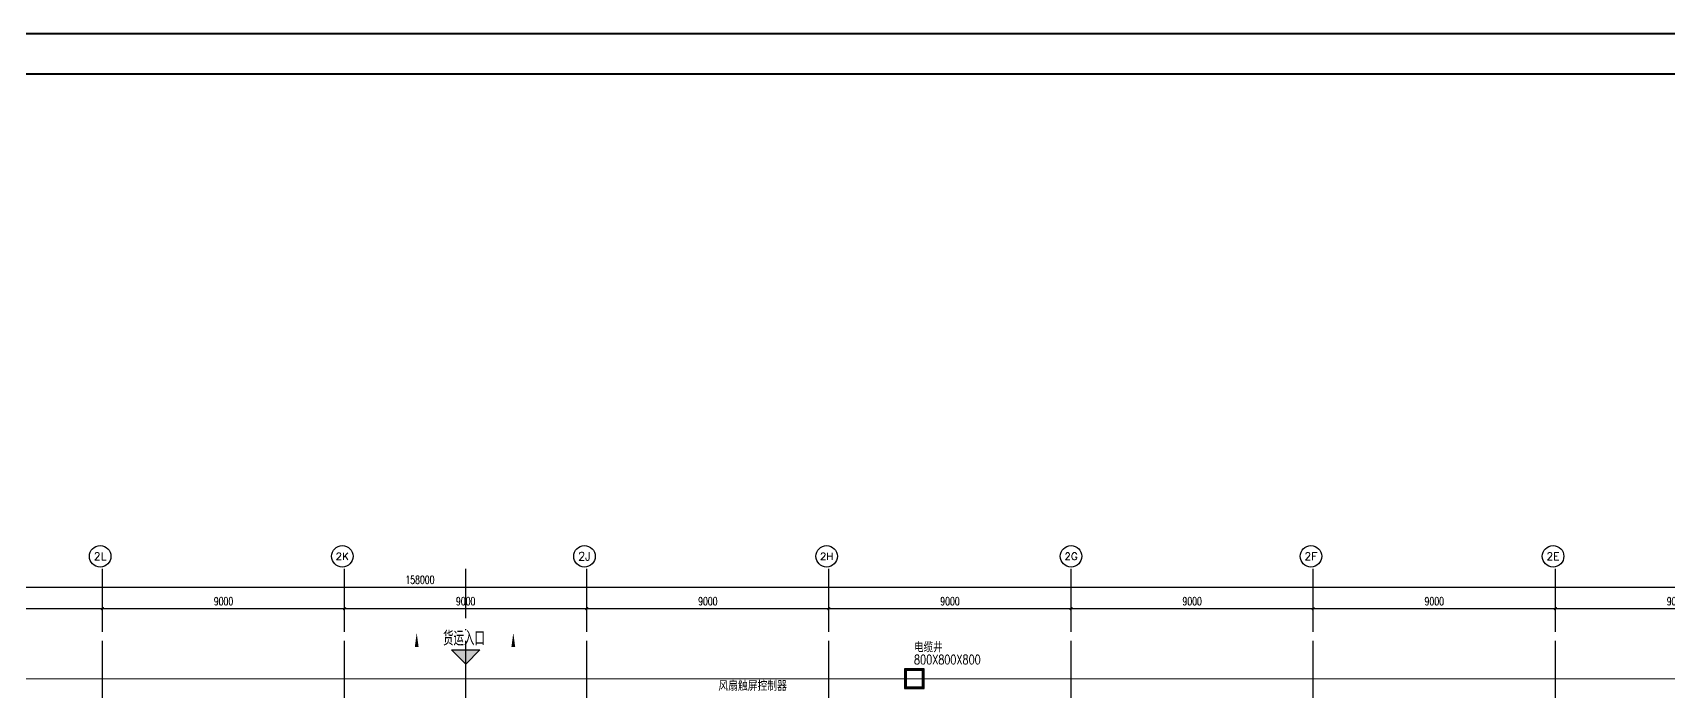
# Model space of a CAD drawing. Extents: x -1396510 to 1250330, y -1892470 to 1623980.
# Drawn here: x -221446 to -160657, y -714884 to -690392 of the extents above; entities that cross this region are included whole.
import ezdxf
from ezdxf.enums import TextEntityAlignment as Align

# ---------------------------------------------------------------- set-up
doc = ezdxf.new("R2010")
doc.units = 0
doc.header["$LTSCALE"] = 1000
doc.header["$MEASUREMENT"] = 0
doc.linetypes.add('DOTE', pattern=[2.42, 2, -0.2, 0.02, -0.2])
doc.layers.get('Defpoints').update_dxf_attribs({"color": 210})
for name, color, linetype in [('0-cxFrame', 155, 'Continuous'), ('A-AXIS-D', 1, 'Continuous'), ('A-AXIS-DOTE', 14, 'DOTE'), ('A-AXIS-SYMB', 3, 'Continuous'), ('A-TEXT', 61, 'Continuous'), ('DIM-箱柜', 3, 'Continuous'), ('FH-tri', 180, 'Continuous'), ('TEL_TEXT', 7, 'Continuous'), ('WIRE-照明', 1, 'Continuous'), ('电气', 7, 'Continuous')]:
    doc.layers.add(name, color=color, linetype=linetype)
doc.layers.add('0-cxText', color=131, linetype='Continuous', lineweight=25)
doc.layers.add('A-云线2', color=3, linetype='Continuous', plot=False)
doc.styles.add('_TCH_AXIS', font='COMPLEX', dxfattribs={"bigfont": 'GBCBIG'})
doc.styles.add('_TCH_DIM_T3', font='SIMPLEX', dxfattribs={"width": 0.705882, "bigfont": 'GBCBIG'})
doc.styles.add('_TEL_DIM', font='SIMPLEX', dxfattribs={"width": 0.8, "height": 3.5, "bigfont": 'HZTXT'})
doc.styles.add('A-STANDARD', font='SIMPLEX', dxfattribs={"bigfont": 'GBCBIG'})
doc.styles.add('cx_tuming', font='simhei.ttf')
doc.styles.add('cx_tuqian1', font='')
doc.styles.add('黑体', font='simhei.ttf', dxfattribs={"height": 12})
doc.styles.get('cx_tuqian1').set_extended_font_data('SimSun')
doc.dimstyles.new('_TCH_ARCH&&100', dxfattribs={"dimtxt": 297.5, "dimasz": 100, "dimexe": 100, "dimexo": 100, "dimgap": 126.25, "dimtad": 1, "dimdec": 0, "dimzin": 0, "dimdsep": 46, "dimtxsty": '_TCH_DIM_T3', "dimblk": 'ARCHTICK', "dimcen": 0.09, "dimclrt": 7, "dimazin": 2, "dimtfac": 1, "dimtdec": 0, "dimtix": 1, "dimtmove": 2, "dimatfit": 3, "dimfxl": 0, "dimtolj": 1, "dimtzin": 0, "dimarcsym": 0})

# ---------------------------------------------------------------- blocks, each defined once
blk = doc.blocks.new('_ArchTick')
at = {"color": 0, "linetype": 'ByBlock', "const_width": 0.4}
blk.add_lwpolyline([(-0.5, -0.5), (0.5, 0.5)], dxfattribs=at)
blk = doc.blocks.new('*D5773')
at = {"layer": 'A-AXIS-D', "color": 0, "lineweight": -2, "transparency": 16777216}
for p, q in [((57300, 3960), (57300, 4920)), ((66300, 3960), (66300, 4920)), ((57300, 4820), (66300, 4820))]:
    blk.add_line(p, q, dxfattribs=at)
at = {"layer": 'Defpoints', "color": 0, "transparency": 16777216}
for p in [(66300, 4820), (57300, 3860), (66300, 3860)]:
    blk.add_point(p, dxfattribs=at)
at = {"layer": 'A-AXIS-D', "color": 0, "lineweight": -2, "transparency": 16777216, "xscale": 100, "yscale": 100, "zscale": 100, "rotation": 180}
blk.add_blockref('_ArchTick', (57300, 4820), dxfattribs=at)
at = {"layer": 'A-AXIS-D', "color": 0, "lineweight": -2, "transparency": 16777216, "xscale": 100, "yscale": 100, "zscale": 100}
blk.add_blockref('_ArchTick', (66300, 4820), dxfattribs=at)
at = {"layer": 'A-AXIS-D', "color": 7, "transparency": 16777216, "insert": (61800, 5095), "char_height": 297.5, "attachment_point": 5, "style": '_TCH_DIM_T3'}
blk.add_mtext('\\A1;9000', dxfattribs=at)
blk = doc.blocks.new('*D5774')
at = {"layer": 'A-AXIS-D', "color": 0, "lineweight": -2, "transparency": 16777216}
for p, q in [((66300, 3960), (66300, 4920)), ((75300, 3960), (75300, 4920)), ((66300, 4820), (75300, 4820))]:
    blk.add_line(p, q, dxfattribs=at)
at = {"layer": 'Defpoints', "color": 0, "transparency": 16777216}
for p in [(75300, 4820), (66300, 3860), (75300, 3860)]:
    blk.add_point(p, dxfattribs=at)
at = {"layer": 'A-AXIS-D', "color": 0, "lineweight": -2, "transparency": 16777216, "xscale": 100, "yscale": 100, "zscale": 100, "rotation": 180}
blk.add_blockref('_ArchTick', (66300, 4820), dxfattribs=at)
at = {"layer": 'A-AXIS-D', "color": 0, "lineweight": -2, "transparency": 16777216, "xscale": 100, "yscale": 100, "zscale": 100}
blk.add_blockref('_ArchTick', (75300, 4820), dxfattribs=at)
at = {"layer": 'A-AXIS-D', "color": 7, "transparency": 16777216, "insert": (70800, 5095), "char_height": 297.5, "attachment_point": 5, "style": '_TCH_DIM_T3'}
blk.add_mtext('\\A1;9000', dxfattribs=at)
blk = doc.blocks.new('*D5775')
at = {"layer": 'A-AXIS-D', "color": 0, "lineweight": -2, "transparency": 16777216}
for p, q in [((75300, 3960), (75300, 4920)), ((84300, 3960), (84300, 4920)), ((75300, 4820), (84300, 4820))]:
    blk.add_line(p, q, dxfattribs=at)
at = {"layer": 'Defpoints', "color": 0, "transparency": 16777216}
for p in [(84300, 4820), (75300, 3860), (84300, 3860)]:
    blk.add_point(p, dxfattribs=at)
at = {"layer": 'A-AXIS-D', "color": 0, "lineweight": -2, "transparency": 16777216, "xscale": 100, "yscale": 100, "zscale": 100, "rotation": 180}
blk.add_blockref('_ArchTick', (75300, 4820), dxfattribs=at)
at = {"layer": 'A-AXIS-D', "color": 0, "lineweight": -2, "transparency": 16777216, "xscale": 100, "yscale": 100, "zscale": 100}
blk.add_blockref('_ArchTick', (84300, 4820), dxfattribs=at)
at = {"layer": 'A-AXIS-D', "color": 7, "transparency": 16777216, "insert": (79800, 5095), "char_height": 297.5, "attachment_point": 5, "style": '_TCH_DIM_T3'}
blk.add_mtext('\\A1;9000', dxfattribs=at)
blk = doc.blocks.new('*D5776')
at = {"layer": 'A-AXIS-D', "color": 0, "lineweight": -2, "transparency": 16777216}
for p, q in [((84300, 3960), (84300, 4920)), ((93300, 3960), (93300, 4920)), ((84300, 4820), (93300, 4820))]:
    blk.add_line(p, q, dxfattribs=at)
at = {"layer": 'Defpoints', "color": 0, "transparency": 16777216}
for p in [(93300, 4820), (84300, 3860), (93300, 3860)]:
    blk.add_point(p, dxfattribs=at)
at = {"layer": 'A-AXIS-D', "color": 0, "lineweight": -2, "transparency": 16777216, "xscale": 100, "yscale": 100, "zscale": 100, "rotation": 180}
blk.add_blockref('_ArchTick', (84300, 4820), dxfattribs=at)
at = {"layer": 'A-AXIS-D', "color": 0, "lineweight": -2, "transparency": 16777216, "xscale": 100, "yscale": 100, "zscale": 100}
blk.add_blockref('_ArchTick', (93300, 4820), dxfattribs=at)
at = {"layer": 'A-AXIS-D', "color": 7, "transparency": 16777216, "insert": (88800, 5095), "char_height": 297.5, "attachment_point": 5, "style": '_TCH_DIM_T3'}
blk.add_mtext('\\A1;9000', dxfattribs=at)
blk = doc.blocks.new('*D5777')
at = {"layer": 'A-AXIS-D', "color": 0, "lineweight": -2, "transparency": 16777216}
for p, q in [((93300, 3960), (93300, 4920)), ((102300, 3960), (102300, 4920)), ((93300, 4820), (102300, 4820))]:
    blk.add_line(p, q, dxfattribs=at)
at = {"layer": 'Defpoints', "color": 0, "transparency": 16777216}
for p in [(102300, 4820), (93300, 3860), (102300, 3860)]:
    blk.add_point(p, dxfattribs=at)
at = {"layer": 'A-AXIS-D', "color": 0, "lineweight": -2, "transparency": 16777216, "xscale": 100, "yscale": 100, "zscale": 100, "rotation": 180}
blk.add_blockref('_ArchTick', (93300, 4820), dxfattribs=at)
at = {"layer": 'A-AXIS-D', "color": 0, "lineweight": -2, "transparency": 16777216, "xscale": 100, "yscale": 100, "zscale": 100}
blk.add_blockref('_ArchTick', (102300, 4820), dxfattribs=at)
at = {"layer": 'A-AXIS-D', "color": 7, "transparency": 16777216, "insert": (97800, 5095), "char_height": 297.5, "attachment_point": 5, "style": '_TCH_DIM_T3'}
blk.add_mtext('\\A1;9000', dxfattribs=at)
blk = doc.blocks.new('*D5778')
at = {"layer": 'A-AXIS-D', "color": 0, "lineweight": -2, "transparency": 16777216}
for p, q in [((102300, 3960), (102300, 4920)), ((111300, 3960), (111300, 4920)), ((102300, 4820), (111300, 4820))]:
    blk.add_line(p, q, dxfattribs=at)
at = {"layer": 'Defpoints', "color": 0, "transparency": 16777216}
for p in [(111300, 4820), (102300, 3860), (111300, 3860)]:
    blk.add_point(p, dxfattribs=at)
at = {"layer": 'A-AXIS-D', "color": 0, "lineweight": -2, "transparency": 16777216, "xscale": 100, "yscale": 100, "zscale": 100, "rotation": 180}
blk.add_blockref('_ArchTick', (102300, 4820), dxfattribs=at)
at = {"layer": 'A-AXIS-D', "color": 0, "lineweight": -2, "transparency": 16777216, "xscale": 100, "yscale": 100, "zscale": 100}
blk.add_blockref('_ArchTick', (111300, 4820), dxfattribs=at)
at = {"layer": 'A-AXIS-D', "color": 7, "transparency": 16777216, "insert": (106800, 5095), "char_height": 297.5, "attachment_point": 5, "style": '_TCH_DIM_T3'}
blk.add_mtext('\\A1;9000', dxfattribs=at)
blk = doc.blocks.new('*D5779')
at = {"layer": 'A-AXIS-D', "color": 0, "lineweight": -2, "transparency": 16777216}
for p, q in [((111300, 3960), (111300, 4920)), ((120300, 3960), (120300, 4920)), ((111300, 4820), (120300, 4820))]:
    blk.add_line(p, q, dxfattribs=at)
at = {"layer": 'Defpoints', "color": 0, "transparency": 16777216}
for p in [(120300, 4820), (111300, 3860), (120300, 3860)]:
    blk.add_point(p, dxfattribs=at)
at = {"layer": 'A-AXIS-D', "color": 0, "lineweight": -2, "transparency": 16777216, "xscale": 100, "yscale": 100, "zscale": 100, "rotation": 180}
blk.add_blockref('_ArchTick', (111300, 4820), dxfattribs=at)
at = {"layer": 'A-AXIS-D', "color": 0, "lineweight": -2, "transparency": 16777216, "xscale": 100, "yscale": 100, "zscale": 100}
blk.add_blockref('_ArchTick', (120300, 4820), dxfattribs=at)
at = {"layer": 'A-AXIS-D', "color": 7, "transparency": 16777216, "insert": (115800, 5095), "char_height": 297.5, "attachment_point": 5, "style": '_TCH_DIM_T3'}
blk.add_mtext('\\A1;9000', dxfattribs=at)
blk = doc.blocks.new('*D5780')
at = {"layer": 'A-AXIS-D', "color": 0, "lineweight": -2, "transparency": 16777216}
for p, q in [((120300, 3960), (120300, 4920)), ((129300, 3960), (129300, 4920)), ((120300, 4820), (129300, 4820))]:
    blk.add_line(p, q, dxfattribs=at)
at = {"layer": 'Defpoints', "color": 0, "transparency": 16777216}
for p in [(129300, 4820), (120300, 3860), (129300, 3860)]:
    blk.add_point(p, dxfattribs=at)
at = {"layer": 'A-AXIS-D', "color": 0, "lineweight": -2, "transparency": 16777216, "xscale": 100, "yscale": 100, "zscale": 100, "rotation": 180}
blk.add_blockref('_ArchTick', (120300, 4820), dxfattribs=at)
at = {"layer": 'A-AXIS-D', "color": 0, "lineweight": -2, "transparency": 16777216, "xscale": 100, "yscale": 100, "zscale": 100}
blk.add_blockref('_ArchTick', (129300, 4820), dxfattribs=at)
at = {"layer": 'A-AXIS-D', "color": 7, "transparency": 16777216, "insert": (124800, 5095), "char_height": 297.5, "attachment_point": 5, "style": '_TCH_DIM_T3'}
blk.add_mtext('\\A1;9000', dxfattribs=at)
blk = doc.blocks.new('*D5785')
at = {"layer": 'A-AXIS-D', "color": 0, "lineweight": -2, "transparency": 16777216}
for p, q in [((-900, 4060), (-900, 5720)), ((-900, 5620), (157100, 5620)), ((157100, 4060), (157100, 5720))]:
    blk.add_line(p, q, dxfattribs=at)
at = {"layer": 'Defpoints', "color": 0, "transparency": 16777216}
for p in [(157100, 5620), (-900, 3960), (157100, 3960)]:
    blk.add_point(p, dxfattribs=at)
at = {"layer": 'A-AXIS-D', "color": 0, "lineweight": -2, "transparency": 16777216, "xscale": 100, "yscale": 100, "zscale": 100, "rotation": 180}
blk.add_blockref('_ArchTick', (-900, 5620), dxfattribs=at)
at = {"layer": 'A-AXIS-D', "color": 0, "lineweight": -2, "transparency": 16777216, "xscale": 100, "yscale": 100, "zscale": 100}
blk.add_blockref('_ArchTick', (157100, 5620), dxfattribs=at)
at = {"layer": 'A-AXIS-D', "color": 7, "transparency": 16777216, "insert": (78100, 5895), "char_height": 297.5, "attachment_point": 5, "style": '_TCH_DIM_T3'}
blk.add_mtext('\\A1;158000', dxfattribs=at)
blk = doc.blocks.new('qd电缆手井')
at = {"layer": '电气', "color": 7}
for p, q in [((-239, 216), (211, 216)), ((-239, -234), (-239, 216)), ((-198, -193), (-198, 175)), ((-198, 175), (171, 175)), ((171, 175), (171, -193)), ((211, 216), (211, -234)), ((211, -234), (-239, -234)), ((171, -193), (-198, -193))]:
    blk.add_line(p, q, dxfattribs=at)
at = {"layer": '电气', "color": 8, "const_width": 30}
blk.add_lwpolyline([(-218, 182), (-218, -214), (191, -214), (191, 196), (-233, 196)], dxfattribs=at)
blk = doc.blocks.new('TK22.A0+1 L(Dragon)')
at = {"layer": '0-cxFrame', "color": 7, "const_width": 0.5}
blk.add_lwpolyline([(0, 0), (-1485, 0), (-1485, 841), (0, 841)], close=True, dxfattribs=at)
at = {"layer": '0-cxFrame', "const_width": 0.5}
blk.add_lwpolyline([(-80, 10), (-1465, 10), (-1465, 831), (-80, 831)], close=True, dxfattribs=at)
at = {"style": '黑体', "flags": 4}
blk.add_attdef('图幅', text='', height=3.3, dxfattribs=at).set_placement((-40, 3), align=Align.RIGHT)
at = {"layer": '0-cxText', "flags": 4}
for tag, height, style, p in [('建设单位', 3.5, 'cx_tuming', (-45, 240)), ('项目名称', 3.5, 'cx_tuming', (-45, 210)), ('子项名称', 3.5, 'cx_tuming', (-45, 180)), ('工程编号', 3.3, 'cx_tuqian1', (-35, 165)), ('图名1', 3.5, 'cx_tuming', (-45, 87)), ('图名2', 3.5, 'cx_tuming', (-45, 79)), ('图名3', 3.5, 'cx_tuming', (-45, 71)), ('出图日期', 3.3, 'cx_tuqian1', (-39, 60)), ('专业', 3.3, 'cx_tuqian1', (-55, 52)), ('图号', 3.3, 'cx_tuqian1', (-55, 44)), ('版次', 3.3, 'cx_tuqian1', (-20, 44))]:
    blk.add_attdef(tag, text='', height=height, dxfattribs=dict(at, style=style)).set_placement(p, align=Align.MIDDLE)
at = {"layer": 'Defpoints', "color": 6, "flags": 4}
for tag, height, style, p in [('tufu', 3.3, '黑体', (-12, 12)), ('dwfname', 4, 'cx_tuqian1', (-80, 3))]:
    blk.add_attdef(tag, text='', height=height, dxfattribs=dict(at, style=style)).set_placement(p, align=Align.RIGHT)
blk = doc.blocks.new('世赫2#厂房一层0821')
at = {"layer": 'FH-tri'}
h = blk.add_hatch(color=8, dxfattribs=at)
h.dxf.hatch_style = 1
h.paths.add_polyline_path([(79269.7, 3282.6), (80330.3, 3282.6), (79800, 2752.3)])
at = {"layer": 'A-AXIS-D'}
for centre in [(66215.1, 6766.1), (75215.1, 6766.1), (84215.1, 6766.1), (93215.1, 6766.1), (102300, 6766.1), (111215.1, 6766.1), (120215.1, 6766.1)]:
    blk.add_circle(centre, 400, dxfattribs=at)
at = {"layer": 'A-AXIS-DOTE', "color": 8, "ltscale": 2}
for p, q in [((66300, -87498.9), (66300, 6300)), ((75300, -87498.9), (75300, 6300)), ((79800, -87498.9), (79800, 6300)), ((84300, -87498.9), (84300, 6300)), ((93300, -87498.9), (93300, 6300)), ((102300, -87498.9), (102300, 6300)), ((111300, -87498.9), (111300, 6300)), ((120300, -87498.9), (120300, 6300))]:
    blk.add_line(p, q, dxfattribs=at)
at = {"layer": 'A-AXIS-SYMB', "color": 8}
for points in [[(77980, 2460, 0, 0, 0), (77980, 3920, 0, 140, 0), (77980, 3395, 0, 0, 0)], [(81570, 2460, 0, 0, 0), (81570, 3920, 0, 140, 0), (81570, 3395, 0, 0, 0)]]:
    blk.add_lwpolyline(points, format="xyseb", dxfattribs=at)
at = {"layer": 'FH-tri', "color": 8}
blk.add_lwpolyline([(79269.7, 3282.6), (80330.3, 3282.6), (80330.3, 3282.6), (79800, 2752.3)], close=True, dxfattribs=at)
at = {"layer": 'A-AXIS-D', "color": 7, "style": '_TCH_AXIS'}
for s, height, p, p2 in [('2L', 288.12, (65975, 6622.1), (66455.2, 6622.1)), ('2K', 265.5, (74968.6, 6633.4), (75461.6, 6633.4)), ('2J', 314.07, (83983.3, 6609.1), (84446.9, 6609.1)), ('2H', 260.31, (92967.2, 6636), (93463, 6636)), ('2G', 270.86, (102054.9, 6630.7), (102545.1, 6630.7)), ('2F', 282.17, (110973.2, 6625), (111457, 6625)), ('2E', 282.17, (119973.2, 6625), (120457, 6625))]:
    blk.add_text(s, height=height, dxfattribs=at).set_placement(p, p2, align=Align.FIT)
at = {"layer": 'A-TEXT', "color": 8, "style": 'A-STANDARD'}
blk.add_text('货运入口', height=540.14, dxfattribs=at).set_placement((78958.7, 3444.7))
at = {"layer": 'A-AXIS-D'}
for base, p1, p2, picture, middle in [((157100, 5620), (-900, 3960), (157100, 3960), '*D5785', (78100, 5895)), ((66300, 4820), (57300, 3860), (66300, 3860), '*D5773', (61800, 5095)), ((75300, 4820), (66300, 3860), (75300, 3860), '*D5774', (70800, 5095)), ((84300, 4820), (75300, 3860), (84300, 3860), '*D5775', (79800, 5095)), ((93300, 4820), (84300, 3860), (93300, 3860), '*D5776', (88800, 5095)), ((102300, 4820), (93300, 3860), (102300, 3860), '*D5777', (97800, 5095)), ((111300, 4820), (102300, 3860), (111300, 3860), '*D5778', (106800, 5095)), ((120300, 4820), (111300, 3860), (120300, 3860), '*D5779', (115800, 5095)), ((129300, 4820), (120300, 3860), (129300, 3860), '*D5780', (124800, 5095))]:
    dim = blk.add_linear_dim(base=base, p1=p1, p2=p2, angle=0, dimstyle='_TCH_ARCH&&100', dxfattribs=at)
    dim.commit()
    dim.dimension.update_dxf_attribs({"geometry": picture, "text_midpoint": middle, "dimtype": 161})

msp = doc.modelspace()

# ---------------------------------------------------------------- linework, layer by layer
at = {"layer": 'WIRE-照明', "linetype": 'Continuous', "const_width": 35}
msp.add_lwpolyline([(-114171, -714415.8), (-268099.9, -714415.8)], dxfattribs=at)

# ---------------------------------------------------------------- block references
at = {"layer": '0-cxFrame', "xscale": 150, "yscale": 150, "zscale": 150}
msp.add_blockref('TK22.A0+1 L(Dragon)', (-96485, -816580), dxfattribs=at)
at = {"layer": 'A-云线2'}
msp.add_blockref('世赫2#厂房一层0821', (-285154.2, -716630), dxfattribs=at)
at = {"layer": '电气', "xscale": -1.628664022889024, "yscale": 1.628664022889024, "zscale": 1.628664022889024}
msp.add_blockref('qd电缆手井', (-188701.3, -714400.9), dxfattribs=at)

# ---------------------------------------------------------------- texts
at = {"layer": 'DIM-箱柜', "color": 7, "style": '_TEL_DIM', "width": 0.8}
msp.add_text('风扇触屏控制器', height=350, dxfattribs=at).set_placement((-195962.5, -714865))
at = {"layer": 'TEL_TEXT', "style": '_TEL_DIM', "width": 0.75}
for s, p in [('电缆井', (-188689.7, -713431, 0.1)), ('800X800X800', (-188689.7, -713881, 0.1))]:
    msp.add_text(s, height=350, dxfattribs=at).set_placement(p)

doc.saveas('drawing.dxf')
